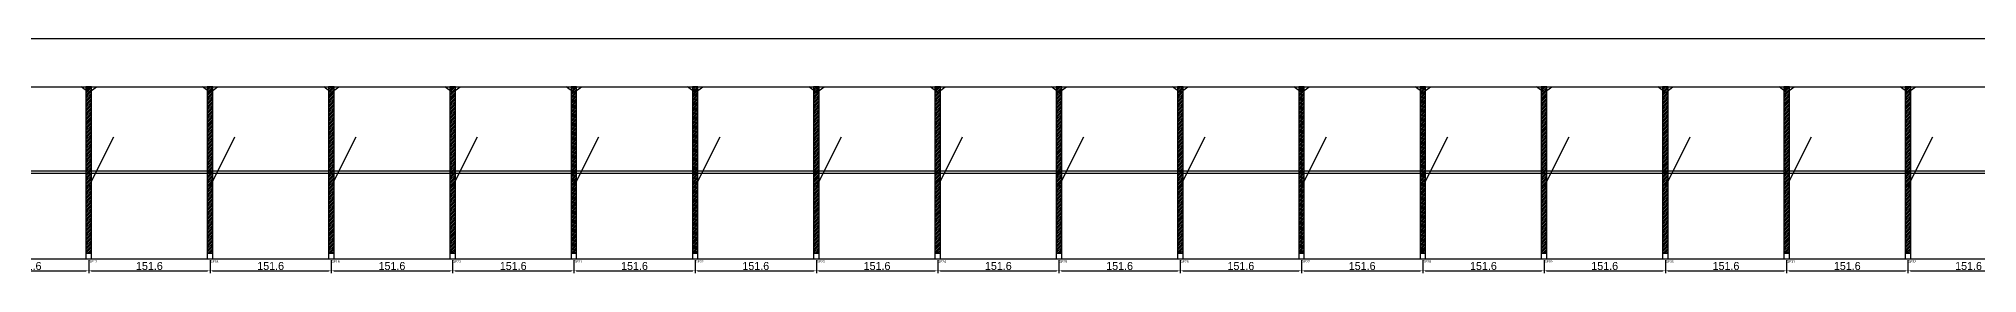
# Model space of a CAD drawing. Header units: metres. Extents: x -30 to 9791, y -25 to 308.
# Drawn here: x 2393 to 4815, y -25 to 268 of the extents above; entities that cross this region are included whole.
import ezdxf

# ---------------------------------------------------------------- set-up
doc = ezdxf.new("R2010")
doc.units = ezdxf.units.M
for name, color, linetype in [('BARRA_ANCORAGEM', 1, 'Continuous'), ('COTA', 241, 'Continuous'), ('GARFOS OK', 3, 'Continuous'), ('NOME DA VIGA', 6, 'Continuous'), ('SARR_7x7', 40, 'Continuous'), ('TIRAS REESCORAMENTO', 252, 'Continuous'), ('VIGAS', 3, 'Continuous')]:
    doc.layers.add(name, color=color, linetype=linetype)
doc.dimstyles.new('EZ DXF', dxfattribs={"dimtxt": 10, "dimasz": 3.5, "dimexe": 3, "dimexo": 1.5, "dimgap": 1, "dimtad": 1, "dimdec": 1, "dimdsep": 46, "dimcen": 2.5, "dimazin": 3, "dimtfac": 1, "dimtmove": 0, "dimatfit": 3})

msp = doc.modelspace()

# ---------------------------------------------------------------- hatches: boundary and pattern name
at = {"layer": 'COTA'}
h = msp.add_hatch(dxfattribs=at)
h.set_pattern_fill('ANSI31', scale=0.5)
h.paths.add_polyline_path([(2451.7, 0), (2458.7, 0), (2458.7, 208), (2451.7, 208)])
h = msp.add_hatch(dxfattribs=at)
h.set_pattern_fill('ANSI31', scale=0.5)
h.paths.add_polyline_path([(2603.28, 0), (2610.28, 0), (2610.28, 208), (2603.28, 208)])
h = msp.add_hatch(dxfattribs=at)
h.set_pattern_fill('ANSI31', scale=0.5)
h.paths.add_polyline_path([(2754.85, 0), (2761.85, 0), (2761.85, 208), (2754.85, 208)])
h = msp.add_hatch(dxfattribs=at)
h.set_pattern_fill('ANSI31', scale=0.5)
h.paths.add_polyline_path([(2906.43, 0), (2913.43, 0), (2913.43, 208), (2906.43, 208)])
h = msp.add_hatch(dxfattribs=at)
h.set_pattern_fill('ANSI31', scale=0.5)
h.paths.add_polyline_path([(3058, 0), (3065, 0), (3065, 208), (3058, 208)])
h = msp.add_hatch(dxfattribs=at)
h.set_pattern_fill('ANSI31', scale=0.5)
h.paths.add_polyline_path([(3209.58, 0), (3216.58, 0), (3216.58, 208), (3209.58, 208)])
h = msp.add_hatch(dxfattribs=at)
h.set_pattern_fill('ANSI31', scale=0.5)
h.paths.add_polyline_path([(3361.15, 0), (3368.15, 0), (3368.15, 208), (3361.15, 208)])
h = msp.add_hatch(dxfattribs=at)
h.set_pattern_fill('ANSI31', scale=0.5)
h.paths.add_polyline_path([(3512.73, 0), (3519.73, 0), (3519.73, 208), (3512.73, 208)])
h = msp.add_hatch(dxfattribs=at)
h.set_pattern_fill('ANSI31', scale=0.5)
h.paths.add_polyline_path([(3664.3, 0), (3671.3, 0), (3671.3, 208), (3664.3, 208)])
h = msp.add_hatch(dxfattribs=at)
h.set_pattern_fill('ANSI31', scale=0.5)
h.paths.add_polyline_path([(3815.88, 0), (3822.88, 0), (3822.88, 208), (3815.88, 208)])
h = msp.add_hatch(dxfattribs=at)
h.set_pattern_fill('ANSI31', scale=0.5)
h.paths.add_polyline_path([(3967.45, 0), (3974.45, 0), (3974.45, 208), (3967.45, 208)])
h = msp.add_hatch(dxfattribs=at)
h.set_pattern_fill('ANSI31', scale=0.5)
h.paths.add_polyline_path([(4119.03, 0), (4126.03, 0), (4126.03, 208), (4119.03, 208)])
h = msp.add_hatch(dxfattribs=at)
h.set_pattern_fill('ANSI31', scale=0.5)
h.paths.add_polyline_path([(4270.6, 0), (4277.6, 0), (4277.6, 208), (4270.6, 208)])
h = msp.add_hatch(dxfattribs=at)
h.set_pattern_fill('ANSI31', scale=0.5)
h.paths.add_polyline_path([(4422.18, 0), (4429.18, 0), (4429.18, 208), (4422.18, 208)])
h = msp.add_hatch(dxfattribs=at)
h.set_pattern_fill('ANSI31', scale=0.5)
h.paths.add_polyline_path([(4573.75, 0), (4580.75, 0), (4580.75, 208), (4573.75, 208)])
h = msp.add_hatch(dxfattribs=at)
h.set_pattern_fill('ANSI31', scale=0.5)
h.paths.add_polyline_path([(4725.33, 0), (4732.33, 0), (4732.33, 208), (4725.33, 208)])

# ---------------------------------------------------------------- linework, layer by layer
at = {"layer": 'BARRA_ANCORAGEM'}
for p, q in [((2455.2, 83.2), (2486.4, 145.6)), ((2606.78, 83.2), (2637.98, 145.6)), ((2758.35, 83.2), (2789.55, 145.6)), ((2909.93, 83.2), (2941.13, 145.6)), ((3061.5, 83.2), (3092.7, 145.6)), ((3213.08, 83.2), (3244.28, 145.6)), ((3364.65, 83.2), (3395.85, 145.6)), ((3516.23, 83.2), (3547.43, 145.6)), ((3667.8, 83.2), (3699, 145.6)), ((3819.38, 83.2), (3850.58, 145.6)), ((3970.95, 83.2), (4002.15, 145.6)), ((4122.53, 83.2), (4153.73, 145.6)), ((4274.1, 83.2), (4305.3, 145.6)), ((4425.68, 83.2), (4456.88, 145.6)), ((4577.25, 83.2), (4608.45, 145.6)), ((4728.83, 83.2), (4760.03, 145.6))]:
    msp.add_line(p, q, dxfattribs=at)
at = {"layer": 'GARFOS OK'}
for p, q in [((2455.2, 201), (2445.7, 208)), ((2445.7, 208), (2464.7, 208)), ((2455.2, 201), (2464.7, 208)), ((2606.78, 201), (2597.28, 208)), ((2597.28, 208), (2616.28, 208)), ((2606.78, 201), (2616.28, 208)), ((2758.35, 201), (2748.85, 208)), ((2748.85, 208), (2767.85, 208)), ((2758.35, 201), (2767.85, 208)), ((2909.93, 201), (2900.43, 208)), ((2900.43, 208), (2919.43, 208)), ((2909.93, 201), (2919.43, 208)), ((3061.5, 201), (3052, 208)), ((3052, 208), (3071, 208)), ((3061.5, 201), (3071, 208)), ((3213.08, 201), (3203.58, 208)), ((3203.58, 208), (3222.58, 208)), ((3213.08, 201), (3222.58, 208)), ((3364.65, 201), (3355.15, 208)), ((3355.15, 208), (3374.15, 208)), ((3364.65, 201), (3374.15, 208)), ((3516.23, 201), (3506.73, 208)), ((3506.73, 208), (3525.73, 208)), ((3516.23, 201), (3525.73, 208)), ((3667.8, 201), (3658.3, 208)), ((3658.3, 208), (3677.3, 208)), ((3667.8, 201), (3677.3, 208)), ((3819.38, 201), (3809.88, 208)), ((3809.88, 208), (3828.88, 208)), ((3819.38, 201), (3828.88, 208)), ((3970.95, 201), (3961.45, 208)), ((3961.45, 208), (3980.45, 208)), ((3970.95, 201), (3980.45, 208)), ((4122.53, 201), (4113.03, 208)), ((4113.03, 208), (4132.03, 208)), ((4122.53, 201), (4132.03, 208)), ((4274.1, 201), (4264.6, 208)), ((4264.6, 208), (4283.6, 208)), ((4274.1, 201), (4283.6, 208)), ((4425.68, 201), (4416.18, 208)), ((4416.18, 208), (4435.18, 208)), ((4425.68, 201), (4435.18, 208)), ((4577.25, 201), (4567.75, 208)), ((4567.75, 208), (4586.75, 208)), ((4577.25, 201), (4586.75, 208)), ((4728.83, 201), (4719.33, 208)), ((4719.33, 208), (4738.33, 208)), ((4728.83, 201), (4738.33, 208))]:
    msp.add_line(p, q, dxfattribs=at)
at = {"layer": 'GARFOS OK', "linetype": 'CONTINUOUS'}
msp.add_line((-30, -7), (9790.81, -7), dxfattribs=at)
at = {"layer": 'GARFOS OK'}
for points in [[(2451.7, 0), (2458.7, 0), (2458.7, 208), (2451.7, 208), (2451.7, 0)], [(2603.28, 0), (2610.28, 0), (2610.28, 208), (2603.28, 208), (2603.28, 0)], [(2754.85, 0), (2761.85, 0), (2761.85, 208), (2754.85, 208), (2754.85, 0)], [(2906.43, 0), (2913.43, 0), (2913.43, 208), (2906.43, 208), (2906.43, 0)], [(3058, 0), (3065, 0), (3065, 208), (3058, 208), (3058, 0)], [(3209.58, 0), (3216.58, 0), (3216.58, 208), (3209.58, 208), (3209.58, 0)], [(3361.15, 0), (3368.15, 0), (3368.15, 208), (3361.15, 208), (3361.15, 0)], [(3512.73, 0), (3519.73, 0), (3519.73, 208), (3512.73, 208), (3512.73, 0)], [(3664.3, 0), (3671.3, 0), (3671.3, 208), (3664.3, 208), (3664.3, 0)], [(3815.88, 0), (3822.88, 0), (3822.88, 208), (3815.88, 208), (3815.88, 0)], [(3967.45, 0), (3974.45, 0), (3974.45, 208), (3967.45, 208), (3967.45, 0)], [(4119.03, 0), (4126.03, 0), (4126.03, 208), (4119.03, 208), (4119.03, 0)], [(4270.6, 0), (4277.6, 0), (4277.6, 208), (4270.6, 208), (4270.6, 0)], [(4422.18, 0), (4429.18, 0), (4429.18, 208), (4422.18, 208), (4422.18, 0)], [(4573.75, 0), (4580.75, 0), (4580.75, 208), (4573.75, 208), (4573.75, 0)], [(4725.33, 0), (4732.33, 0), (4732.33, 208), (4725.33, 208), (4725.33, 0)]]:
    msp.add_lwpolyline(points, dxfattribs=at)
at = {"layer": 'SARR_7x7'}
for points in [[(2451.7, -7), (2458.7, -7), (2458.7, 0), (2451.7, 0), (2451.7, -7)], [(2603.28, -7), (2610.28, -7), (2610.28, 0), (2603.28, 0), (2603.28, -7)], [(2754.85, -7), (2761.85, -7), (2761.85, 0), (2754.85, 0), (2754.85, -7)], [(2906.43, -7), (2913.43, -7), (2913.43, 0), (2906.43, 0), (2906.43, -7)], [(3058, -7), (3065, -7), (3065, 0), (3058, 0), (3058, -7)], [(3209.58, -7), (3216.58, -7), (3216.58, 0), (3209.58, 0), (3209.58, -7)], [(3361.15, -7), (3368.15, -7), (3368.15, 0), (3361.15, 0), (3361.15, -7)], [(3512.73, -7), (3519.73, -7), (3519.73, 0), (3512.73, 0), (3512.73, -7)], [(3664.3, -7), (3671.3, -7), (3671.3, 0), (3664.3, 0), (3664.3, -7)], [(3815.88, -7), (3822.88, -7), (3822.88, 0), (3815.88, 0), (3815.88, -7)], [(3967.45, -7), (3974.45, -7), (3974.45, 0), (3967.45, 0), (3967.45, -7)], [(4119.03, -7), (4126.03, -7), (4126.03, 0), (4119.03, 0), (4119.03, -7)], [(4270.6, -7), (4277.6, -7), (4277.6, 0), (4270.6, 0), (4270.6, -7)], [(4422.18, -7), (4429.18, -7), (4429.18, 0), (4422.18, 0), (4422.18, -7)], [(4573.75, -7), (4580.75, -7), (4580.75, 0), (4573.75, 0), (4573.75, -7)], [(4725.33, -7), (4732.33, -7), (4732.33, 0), (4725.33, 0), (4725.33, -7)]]:
    msp.add_lwpolyline(points, dxfattribs=at)
at = {"layer": 'TIRAS REESCORAMENTO'}
for points in [[(2303.63, 100), (2455.2, 100), (2455.2, 102.5), (2303.63, 102.5), (2303.63, 100)], [(2455.2, 100), (2606.78, 100), (2606.78, 102.5), (2455.2, 102.5), (2455.2, 100)], [(2606.78, 100), (2758.35, 100), (2758.35, 102.5), (2606.78, 102.5), (2606.78, 100)], [(2758.35, 100), (2909.93, 100), (2909.93, 102.5), (2758.35, 102.5), (2758.35, 100)], [(2909.93, 100), (3061.5, 100), (3061.5, 102.5), (2909.93, 102.5), (2909.93, 100)], [(3061.5, 100), (3213.08, 100), (3213.08, 102.5), (3061.5, 102.5), (3061.5, 100)], [(3213.08, 100), (3364.65, 100), (3364.65, 102.5), (3213.08, 102.5), (3213.08, 100)], [(3364.65, 100), (3516.23, 100), (3516.23, 102.5), (3364.65, 102.5), (3364.65, 100)], [(3516.23, 100), (3667.8, 100), (3667.8, 102.5), (3516.23, 102.5), (3516.23, 100)], [(3667.8, 100), (3819.38, 100), (3819.38, 102.5), (3667.8, 102.5), (3667.8, 100)], [(3819.38, 100), (3970.95, 100), (3970.95, 102.5), (3819.38, 102.5), (3819.38, 100)], [(3970.95, 100), (4122.53, 100), (4122.53, 102.5), (3970.95, 102.5), (3970.95, 100)], [(4122.53, 100), (4274.1, 100), (4274.1, 102.5), (4122.53, 102.5), (4122.53, 100)], [(4274.1, 100), (4425.68, 100), (4425.68, 102.5), (4274.1, 102.5), (4274.1, 100)], [(4425.68, 100), (4577.25, 100), (4577.25, 102.5), (4425.68, 102.5), (4425.68, 100)], [(4577.25, 100), (4728.83, 100), (4728.83, 102.5), (4577.25, 102.5), (4577.25, 100)], [(4728.83, 100), (4880.4, 100), (4880.4, 102.5), (4728.83, 102.5), (4728.83, 100)]]:
    msp.add_lwpolyline(points, dxfattribs=at)
at = {"layer": 'VIGAS'}
msp.add_lwpolyline([(0, 208), (9760.81, 208), (9760.81, 268), (0, 268), (0, 208)], dxfattribs=at)

# ---------------------------------------------------------------- texts
at = {"layer": 'NOME DA VIGA'}
for s, p in [('GF17', (2455.2, -12)), ('GF18', (2606.78, -12)), ('GF19', (2758.35, -12)), ('GF20', (2909.93, -12)), ('GF21', (3061.5, -12)), ('GF22', (3213.08, -12)), ('GF23', (3364.65, -12)), ('GF24', (3516.23, -12)), ('GF25', (3667.8, -12)), ('GF26', (3819.38, -12)), ('GF27', (3970.95, -12)), ('GF28', (4122.53, -12)), ('GF29', (4274.1, -12)), ('GF30', (4425.68, -12)), ('GF31', (4577.25, -12)), ('GF32', (4728.83, -12))]:
    msp.add_text(s, height=3, dxfattribs=at).set_placement(p)

# ---------------------------------------------------------------- dimensions: what is measured, and where the dimension line sits
at = {"layer": 'COTA'}
for base, p1, p2 in [((2303.63, -22), (2303.63, -7), (2455.2, -7)), ((2455.2, -22), (2455.2, -7), (2606.78, -7)), ((2606.78, -22), (2606.78, -7), (2758.35, -7)), ((2758.35, -22), (2758.35, -7), (2909.93, -7)), ((2909.93, -22), (2909.93, -7), (3061.5, -7)), ((3061.5, -22), (3061.5, -7), (3213.08, -7)), ((3213.08, -22), (3213.08, -7), (3364.65, -7)), ((3364.65, -22), (3364.65, -7), (3516.23, -7)), ((3516.23, -22), (3516.23, -7), (3667.8, -7)), ((3667.8, -22), (3667.8, -7), (3819.38, -7)), ((3819.38, -22), (3819.38, -7), (3970.95, -7)), ((3970.95, -22), (3970.95, -7), (4122.53, -7)), ((4122.53, -22), (4122.53, -7), (4274.1, -7)), ((4274.1, -22), (4274.1, -7), (4425.68, -7)), ((4425.68, -22), (4425.68, -7), (4577.25, -7)), ((4577.25, -22), (4577.25, -7), (4728.83, -7)), ((4728.83, -22), (4728.83, -7), (4880.4, -7))]:
    msp.add_linear_dim(base=base, p1=p1, p2=p2, dimstyle='EZ DXF', dxfattribs=at).render()

doc.saveas('drawing.dxf')
